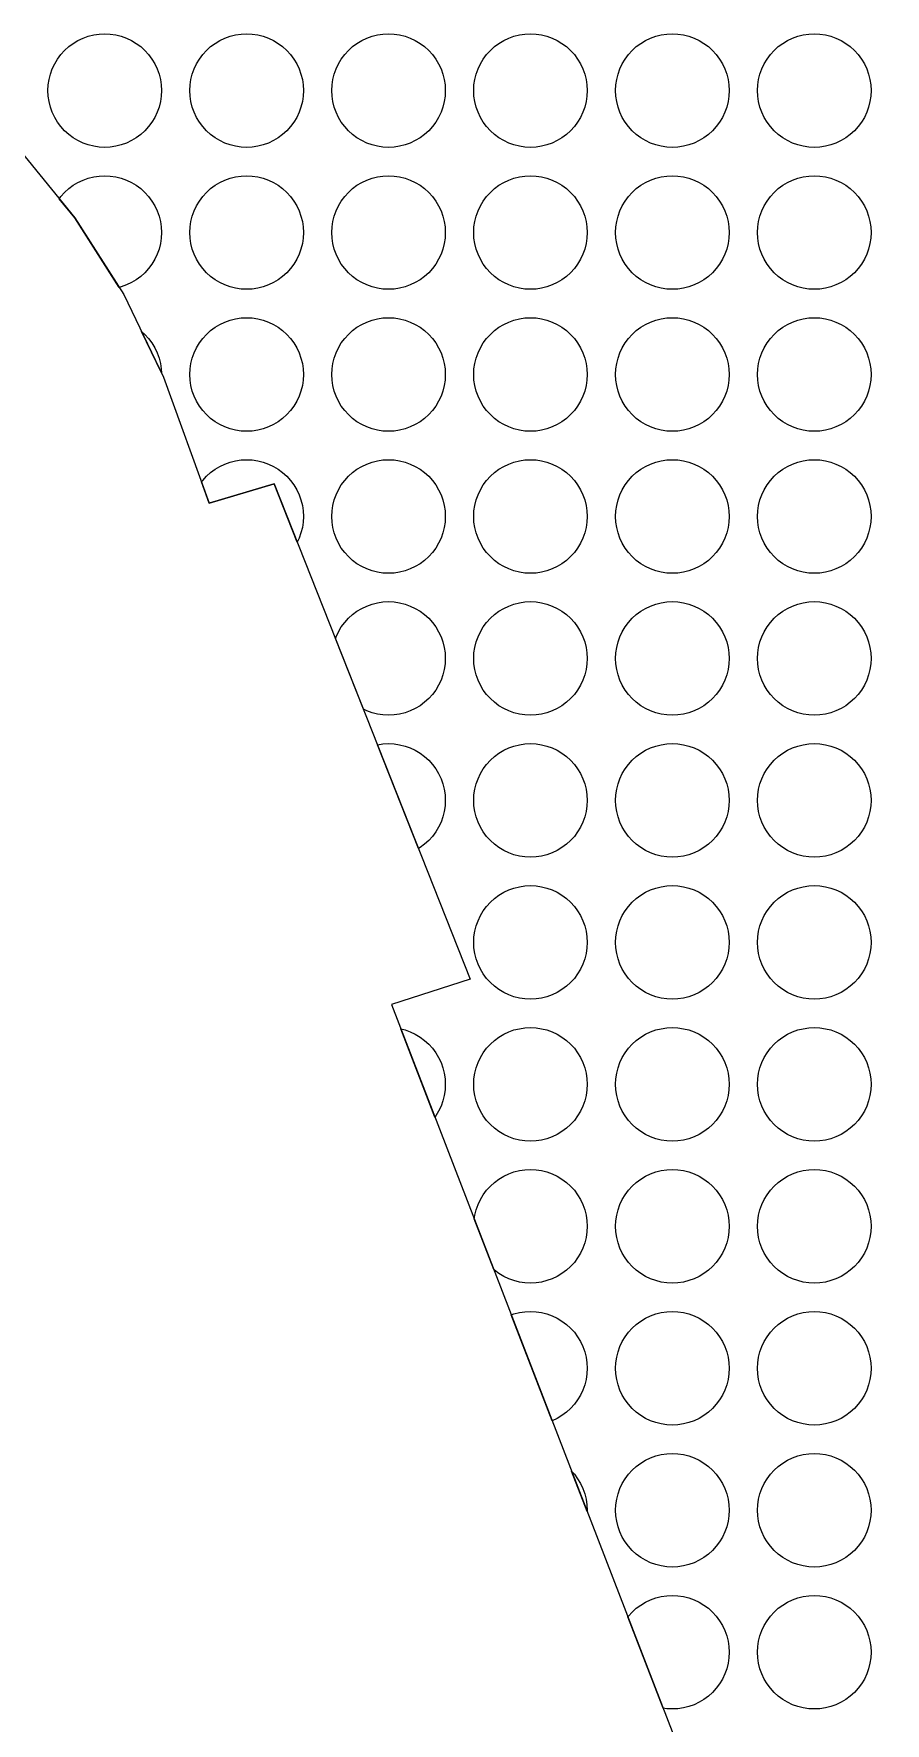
# Model space of a CAD drawing. Header units: millimetres. Extents: x -41 to 93, y -13 to 82.
# Drawn here: x 25.57 to 40.57, y 33.45 to 63.2 of the extents above; entities that cross this region are included whole.
import ezdxf

# ---------------------------------------------------------------- set-up
doc = ezdxf.new("R2010")
doc.units = ezdxf.units.MM
doc.layers.add('background', color=7, linetype='Continuous')
doc.layers.add('outline_2', color=3, linetype='Continuous')

msp = doc.modelspace()

# ---------------------------------------------------------------- linework, layer by layer
at = {"layer": 'background'}
for points in [[(27.819, 62.198), (27.814, 62.1), (27.8, 62.003), (27.776, 61.907), (27.743, 61.815), (27.701, 61.726), (27.65, 61.642), (27.592, 61.563), (27.526, 61.491), (27.453, 61.425), (27.374, 61.366), (27.29, 61.316), (27.201, 61.274), (27.109, 61.241), (27.014, 61.217), (26.917, 61.202), (26.819, 61.198), (26.721, 61.202), (26.624, 61.217), (26.528, 61.241), (26.436, 61.274), (26.347, 61.316), (26.263, 61.366), (26.184, 61.425), (26.112, 61.491), (26.046, 61.563), (25.987, 61.642), (25.937, 61.726), (25.895, 61.815), (25.862, 61.907), (25.838, 62.003), (25.824, 62.1), (25.819, 62.198), (25.824, 62.296), (25.838, 62.393), (25.862, 62.488), (25.895, 62.58), (25.937, 62.669), (25.987, 62.753), (26.046, 62.832), (26.112, 62.905), (26.184, 62.971), (26.263, 63.029), (26.347, 63.08), (26.436, 63.121), (26.528, 63.155), (26.624, 63.178), (26.721, 63.193), (26.819, 63.198), (26.917, 63.193), (27.014, 63.178), (27.109, 63.155), (27.201, 63.121), (27.29, 63.08), (27.374, 63.029), (27.453, 62.971), (27.526, 62.905), (27.592, 62.832), (27.65, 62.753), (27.701, 62.669), (27.743, 62.58), (27.776, 62.488), (27.8, 62.393), (27.814, 62.296)], [(30.319, 62.198), (30.314, 62.1), (30.3, 62.003), (30.276, 61.907), (30.243, 61.815), (30.201, 61.726), (30.15, 61.642), (30.092, 61.563), (30.026, 61.491), (29.953, 61.425), (29.874, 61.366), (29.79, 61.316), (29.701, 61.274), (29.609, 61.241), (29.514, 61.217), (29.417, 61.202), (29.319, 61.198), (29.221, 61.202), (29.124, 61.217), (29.028, 61.241), (28.936, 61.274), (28.847, 61.316), (28.763, 61.366), (28.684, 61.425), (28.612, 61.491), (28.546, 61.563), (28.487, 61.642), (28.437, 61.726), (28.395, 61.815), (28.362, 61.907), (28.338, 62.003), (28.324, 62.1), (28.319, 62.198), (28.324, 62.296), (28.338, 62.393), (28.362, 62.488), (28.395, 62.58), (28.437, 62.669), (28.487, 62.753), (28.546, 62.832), (28.612, 62.905), (28.684, 62.971), (28.763, 63.029), (28.847, 63.08), (28.936, 63.121), (29.028, 63.155), (29.124, 63.178), (29.221, 63.193), (29.319, 63.198), (29.417, 63.193), (29.514, 63.178), (29.609, 63.155), (29.701, 63.121), (29.79, 63.08), (29.874, 63.029), (29.953, 62.971), (30.026, 62.905), (30.092, 62.832), (30.15, 62.753), (30.201, 62.669), (30.243, 62.58), (30.276, 62.488), (30.3, 62.393), (30.314, 62.296)], [(32.819, 62.198), (32.814, 62.1), (32.8, 62.003), (32.776, 61.907), (32.743, 61.815), (32.701, 61.726), (32.65, 61.642), (32.592, 61.563), (32.526, 61.491), (32.453, 61.425), (32.374, 61.366), (32.29, 61.316), (32.201, 61.274), (32.109, 61.241), (32.014, 61.217), (31.917, 61.202), (31.819, 61.198), (31.721, 61.202), (31.624, 61.217), (31.528, 61.241), (31.436, 61.274), (31.347, 61.316), (31.263, 61.366), (31.184, 61.425), (31.112, 61.491), (31.046, 61.563), (30.987, 61.642), (30.937, 61.726), (30.895, 61.815), (30.862, 61.907), (30.838, 62.003), (30.824, 62.1), (30.819, 62.198), (30.824, 62.296), (30.838, 62.393), (30.862, 62.488), (30.895, 62.58), (30.937, 62.669), (30.987, 62.753), (31.046, 62.832), (31.112, 62.905), (31.184, 62.971), (31.263, 63.029), (31.347, 63.08), (31.436, 63.121), (31.528, 63.155), (31.624, 63.178), (31.721, 63.193), (31.819, 63.198), (31.917, 63.193), (32.014, 63.178), (32.109, 63.155), (32.201, 63.121), (32.29, 63.08), (32.374, 63.029), (32.453, 62.971), (32.526, 62.905), (32.592, 62.832), (32.65, 62.753), (32.701, 62.669), (32.743, 62.58), (32.776, 62.488), (32.8, 62.393), (32.814, 62.296)], [(35.319, 62.198), (35.314, 62.1), (35.3, 62.003), (35.276, 61.907), (35.243, 61.815), (35.201, 61.726), (35.15, 61.642), (35.092, 61.563), (35.026, 61.491), (34.953, 61.425), (34.874, 61.366), (34.79, 61.316), (34.701, 61.274), (34.609, 61.241), (34.514, 61.217), (34.417, 61.202), (34.319, 61.198), (34.221, 61.202), (34.124, 61.217), (34.028, 61.241), (33.936, 61.274), (33.847, 61.316), (33.763, 61.366), (33.684, 61.425), (33.612, 61.491), (33.546, 61.563), (33.487, 61.642), (33.437, 61.726), (33.395, 61.815), (33.362, 61.907), (33.338, 62.003), (33.324, 62.1), (33.319, 62.198), (33.324, 62.296), (33.338, 62.393), (33.362, 62.488), (33.395, 62.58), (33.437, 62.669), (33.487, 62.753), (33.546, 62.832), (33.612, 62.905), (33.684, 62.971), (33.763, 63.029), (33.847, 63.08), (33.936, 63.121), (34.028, 63.155), (34.124, 63.178), (34.221, 63.193), (34.319, 63.198), (34.417, 63.193), (34.514, 63.178), (34.609, 63.155), (34.701, 63.121), (34.79, 63.08), (34.874, 63.029), (34.953, 62.971), (35.026, 62.905), (35.092, 62.832), (35.15, 62.753), (35.201, 62.669), (35.243, 62.58), (35.276, 62.488), (35.3, 62.393), (35.314, 62.296)], [(37.819, 62.198), (37.814, 62.1), (37.8, 62.003), (37.776, 61.907), (37.743, 61.815), (37.701, 61.726), (37.65, 61.642), (37.592, 61.563), (37.526, 61.491), (37.453, 61.425), (37.374, 61.366), (37.29, 61.316), (37.201, 61.274), (37.109, 61.241), (37.014, 61.217), (36.917, 61.202), (36.819, 61.198), (36.721, 61.202), (36.624, 61.217), (36.528, 61.241), (36.436, 61.274), (36.347, 61.316), (36.263, 61.366), (36.184, 61.425), (36.112, 61.491), (36.046, 61.563), (35.987, 61.642), (35.937, 61.726), (35.895, 61.815), (35.862, 61.907), (35.838, 62.003), (35.824, 62.1), (35.819, 62.198), (35.824, 62.296), (35.838, 62.393), (35.862, 62.488), (35.895, 62.58), (35.937, 62.669), (35.987, 62.753), (36.046, 62.832), (36.112, 62.905), (36.184, 62.971), (36.263, 63.029), (36.347, 63.08), (36.436, 63.121), (36.528, 63.155), (36.624, 63.178), (36.721, 63.193), (36.819, 63.198), (36.917, 63.193), (37.014, 63.178), (37.109, 63.155), (37.201, 63.121), (37.29, 63.08), (37.374, 63.029), (37.453, 62.971), (37.526, 62.905), (37.592, 62.832), (37.65, 62.753), (37.701, 62.669), (37.743, 62.58), (37.776, 62.488), (37.8, 62.393), (37.814, 62.296)], [(40.319, 62.198), (40.314, 62.1), (40.3, 62.003), (40.276, 61.907), (40.243, 61.815), (40.201, 61.726), (40.15, 61.642), (40.092, 61.563), (40.026, 61.491), (39.953, 61.425), (39.874, 61.366), (39.79, 61.316), (39.701, 61.274), (39.609, 61.241), (39.514, 61.217), (39.417, 61.202), (39.319, 61.198), (39.221, 61.202), (39.124, 61.217), (39.028, 61.241), (38.936, 61.274), (38.847, 61.316), (38.763, 61.366), (38.684, 61.425), (38.612, 61.491), (38.546, 61.563), (38.487, 61.642), (38.437, 61.726), (38.395, 61.815), (38.362, 61.907), (38.338, 62.003), (38.324, 62.1), (38.319, 62.198), (38.324, 62.296), (38.338, 62.393), (38.362, 62.488), (38.395, 62.58), (38.437, 62.669), (38.487, 62.753), (38.546, 62.832), (38.612, 62.905), (38.684, 62.971), (38.763, 63.029), (38.847, 63.08), (38.936, 63.121), (39.028, 63.155), (39.124, 63.178), (39.221, 63.193), (39.319, 63.198), (39.417, 63.193), (39.514, 63.178), (39.609, 63.155), (39.701, 63.121), (39.79, 63.08), (39.874, 63.029), (39.953, 62.971), (40.026, 62.905), (40.092, 62.832), (40.15, 62.753), (40.201, 62.669), (40.243, 62.58), (40.276, 62.488), (40.3, 62.393), (40.314, 62.296)], [(26.292, 59.958), (26.017, 60.294), (26.046, 60.332), (26.112, 60.405), (26.184, 60.471), (26.263, 60.529), (26.347, 60.58), (26.436, 60.621), (26.528, 60.655), (26.624, 60.678), (26.721, 60.693), (26.819, 60.698), (26.917, 60.693), (27.014, 60.678), (27.109, 60.655), (27.201, 60.621), (27.29, 60.58), (27.374, 60.529), (27.453, 60.471), (27.526, 60.405), (27.592, 60.332), (27.65, 60.253), (27.701, 60.169), (27.743, 60.08), (27.776, 59.988), (27.8, 59.893), (27.814, 59.796), (27.819, 59.698), (27.814, 59.6), (27.8, 59.503), (27.776, 59.407), (27.743, 59.315), (27.701, 59.226), (27.65, 59.142), (27.592, 59.063), (27.526, 58.991), (27.453, 58.925), (27.374, 58.866), (27.29, 58.816), (27.201, 58.774), (27.109, 58.741), (27.076, 58.732)], [(30.319, 59.698), (30.314, 59.6), (30.3, 59.503), (30.276, 59.407), (30.243, 59.315), (30.201, 59.226), (30.15, 59.142), (30.092, 59.063), (30.026, 58.991), (29.953, 58.925), (29.874, 58.866), (29.79, 58.816), (29.701, 58.774), (29.609, 58.741), (29.514, 58.717), (29.417, 58.702), (29.319, 58.698), (29.221, 58.702), (29.124, 58.717), (29.028, 58.741), (28.936, 58.774), (28.847, 58.816), (28.763, 58.866), (28.684, 58.925), (28.612, 58.991), (28.546, 59.063), (28.487, 59.142), (28.437, 59.226), (28.395, 59.315), (28.362, 59.407), (28.338, 59.503), (28.324, 59.6), (28.319, 59.698), (28.324, 59.796), (28.338, 59.893), (28.362, 59.988), (28.395, 60.08), (28.437, 60.169), (28.487, 60.253), (28.546, 60.332), (28.612, 60.405), (28.684, 60.471), (28.763, 60.529), (28.847, 60.58), (28.936, 60.621), (29.028, 60.655), (29.124, 60.678), (29.221, 60.693), (29.319, 60.698), (29.417, 60.693), (29.514, 60.678), (29.609, 60.655), (29.701, 60.621), (29.79, 60.58), (29.874, 60.529), (29.953, 60.471), (30.026, 60.405), (30.092, 60.332), (30.15, 60.253), (30.201, 60.169), (30.243, 60.08), (30.276, 59.988), (30.3, 59.893), (30.314, 59.796)], [(32.819, 59.698), (32.814, 59.6), (32.8, 59.503), (32.776, 59.407), (32.743, 59.315), (32.701, 59.226), (32.65, 59.142), (32.592, 59.063), (32.526, 58.991), (32.453, 58.925), (32.374, 58.866), (32.29, 58.816), (32.201, 58.774), (32.109, 58.741), (32.014, 58.717), (31.917, 58.702), (31.819, 58.698), (31.721, 58.702), (31.624, 58.717), (31.528, 58.741), (31.436, 58.774), (31.347, 58.816), (31.263, 58.866), (31.184, 58.925), (31.112, 58.991), (31.046, 59.063), (30.987, 59.142), (30.937, 59.226), (30.895, 59.315), (30.862, 59.407), (30.838, 59.503), (30.824, 59.6), (30.819, 59.698), (30.824, 59.796), (30.838, 59.893), (30.862, 59.988), (30.895, 60.08), (30.937, 60.169), (30.987, 60.253), (31.046, 60.332), (31.112, 60.405), (31.184, 60.471), (31.263, 60.529), (31.347, 60.58), (31.436, 60.621), (31.528, 60.655), (31.624, 60.678), (31.721, 60.693), (31.819, 60.698), (31.917, 60.693), (32.014, 60.678), (32.109, 60.655), (32.201, 60.621), (32.29, 60.58), (32.374, 60.529), (32.453, 60.471), (32.526, 60.405), (32.592, 60.332), (32.65, 60.253), (32.701, 60.169), (32.743, 60.08), (32.776, 59.988), (32.8, 59.893), (32.814, 59.796)], [(35.319, 59.698), (35.314, 59.6), (35.3, 59.503), (35.276, 59.407), (35.243, 59.315), (35.201, 59.226), (35.15, 59.142), (35.092, 59.063), (35.026, 58.991), (34.953, 58.925), (34.874, 58.866), (34.79, 58.816), (34.701, 58.774), (34.609, 58.741), (34.514, 58.717), (34.417, 58.702), (34.319, 58.698), (34.221, 58.702), (34.124, 58.717), (34.028, 58.741), (33.936, 58.774), (33.847, 58.816), (33.763, 58.866), (33.684, 58.925), (33.612, 58.991), (33.546, 59.063), (33.487, 59.142), (33.437, 59.226), (33.395, 59.315), (33.362, 59.407), (33.338, 59.503), (33.324, 59.6), (33.319, 59.698), (33.324, 59.796), (33.338, 59.893), (33.362, 59.988), (33.395, 60.08), (33.437, 60.169), (33.487, 60.253), (33.546, 60.332), (33.612, 60.405), (33.684, 60.471), (33.763, 60.529), (33.847, 60.58), (33.936, 60.621), (34.028, 60.655), (34.124, 60.678), (34.221, 60.693), (34.319, 60.698), (34.417, 60.693), (34.514, 60.678), (34.609, 60.655), (34.701, 60.621), (34.79, 60.58), (34.874, 60.529), (34.953, 60.471), (35.026, 60.405), (35.092, 60.332), (35.15, 60.253), (35.201, 60.169), (35.243, 60.08), (35.276, 59.988), (35.3, 59.893), (35.314, 59.796)], [(37.819, 59.698), (37.814, 59.6), (37.8, 59.503), (37.776, 59.407), (37.743, 59.315), (37.701, 59.226), (37.65, 59.142), (37.592, 59.063), (37.526, 58.991), (37.453, 58.925), (37.374, 58.866), (37.29, 58.816), (37.201, 58.774), (37.109, 58.741), (37.014, 58.717), (36.917, 58.702), (36.819, 58.698), (36.721, 58.702), (36.624, 58.717), (36.528, 58.741), (36.436, 58.774), (36.347, 58.816), (36.263, 58.866), (36.184, 58.925), (36.112, 58.991), (36.046, 59.063), (35.987, 59.142), (35.937, 59.226), (35.895, 59.315), (35.862, 59.407), (35.838, 59.503), (35.824, 59.6), (35.819, 59.698), (35.824, 59.796), (35.838, 59.893), (35.862, 59.988), (35.895, 60.08), (35.937, 60.169), (35.987, 60.253), (36.046, 60.332), (36.112, 60.405), (36.184, 60.471), (36.263, 60.529), (36.347, 60.58), (36.436, 60.621), (36.528, 60.655), (36.624, 60.678), (36.721, 60.693), (36.819, 60.698), (36.917, 60.693), (37.014, 60.678), (37.109, 60.655), (37.201, 60.621), (37.29, 60.58), (37.374, 60.529), (37.453, 60.471), (37.526, 60.405), (37.592, 60.332), (37.65, 60.253), (37.701, 60.169), (37.743, 60.08), (37.776, 59.988), (37.8, 59.893), (37.814, 59.796)], [(40.319, 59.698), (40.314, 59.6), (40.3, 59.503), (40.276, 59.407), (40.243, 59.315), (40.201, 59.226), (40.15, 59.142), (40.092, 59.063), (40.026, 58.991), (39.953, 58.925), (39.874, 58.866), (39.79, 58.816), (39.701, 58.774), (39.609, 58.741), (39.514, 58.717), (39.417, 58.702), (39.319, 58.698), (39.221, 58.702), (39.124, 58.717), (39.028, 58.741), (38.936, 58.774), (38.847, 58.816), (38.763, 58.866), (38.684, 58.925), (38.612, 58.991), (38.546, 59.063), (38.487, 59.142), (38.437, 59.226), (38.395, 59.315), (38.362, 59.407), (38.338, 59.503), (38.324, 59.6), (38.319, 59.698), (38.324, 59.796), (38.338, 59.893), (38.362, 59.988), (38.395, 60.08), (38.437, 60.169), (38.487, 60.253), (38.546, 60.332), (38.612, 60.405), (38.684, 60.471), (38.763, 60.529), (38.847, 60.58), (38.936, 60.621), (39.028, 60.655), (39.124, 60.678), (39.221, 60.693), (39.319, 60.698), (39.417, 60.693), (39.514, 60.678), (39.609, 60.655), (39.701, 60.621), (39.79, 60.58), (39.874, 60.529), (39.953, 60.471), (40.026, 60.405), (40.092, 60.332), (40.15, 60.253), (40.201, 60.169), (40.243, 60.08), (40.276, 59.988), (40.3, 59.893), (40.314, 59.796)], [(30.319, 57.198), (30.314, 57.1), (30.3, 57.003), (30.276, 56.907), (30.243, 56.815), (30.201, 56.726), (30.15, 56.642), (30.092, 56.563), (30.026, 56.491), (29.953, 56.425), (29.874, 56.366), (29.79, 56.316), (29.701, 56.274), (29.609, 56.241), (29.514, 56.217), (29.417, 56.202), (29.319, 56.198), (29.221, 56.202), (29.124, 56.217), (29.028, 56.241), (28.936, 56.274), (28.847, 56.316), (28.763, 56.366), (28.684, 56.425), (28.612, 56.491), (28.546, 56.563), (28.487, 56.642), (28.437, 56.726), (28.395, 56.815), (28.362, 56.907), (28.338, 57.003), (28.324, 57.1), (28.319, 57.198), (28.324, 57.296), (28.338, 57.393), (28.362, 57.488), (28.395, 57.58), (28.437, 57.669), (28.487, 57.753), (28.546, 57.832), (28.612, 57.905), (28.684, 57.971), (28.763, 58.029), (28.847, 58.08), (28.936, 58.121), (29.028, 58.155), (29.124, 58.178), (29.221, 58.193), (29.319, 58.198), (29.417, 58.193), (29.514, 58.178), (29.609, 58.155), (29.701, 58.121), (29.79, 58.08), (29.874, 58.029), (29.953, 57.971), (30.026, 57.905), (30.092, 57.832), (30.15, 57.753), (30.201, 57.669), (30.243, 57.58), (30.276, 57.488), (30.3, 57.393), (30.314, 57.296)], [(32.819, 57.198), (32.814, 57.1), (32.8, 57.003), (32.776, 56.907), (32.743, 56.815), (32.701, 56.726), (32.65, 56.642), (32.592, 56.563), (32.526, 56.491), (32.453, 56.425), (32.374, 56.366), (32.29, 56.316), (32.201, 56.274), (32.109, 56.241), (32.014, 56.217), (31.917, 56.202), (31.819, 56.198), (31.721, 56.202), (31.624, 56.217), (31.528, 56.241), (31.436, 56.274), (31.347, 56.316), (31.263, 56.366), (31.184, 56.425), (31.112, 56.491), (31.046, 56.563), (30.987, 56.642), (30.937, 56.726), (30.895, 56.815), (30.862, 56.907), (30.838, 57.003), (30.824, 57.1), (30.819, 57.198), (30.824, 57.296), (30.838, 57.393), (30.862, 57.488), (30.895, 57.58), (30.937, 57.669), (30.987, 57.753), (31.046, 57.832), (31.112, 57.905), (31.184, 57.971), (31.263, 58.029), (31.347, 58.08), (31.436, 58.121), (31.528, 58.155), (31.624, 58.178), (31.721, 58.193), (31.819, 58.198), (31.917, 58.193), (32.014, 58.178), (32.109, 58.155), (32.201, 58.121), (32.29, 58.08), (32.374, 58.029), (32.453, 57.971), (32.526, 57.905), (32.592, 57.832), (32.65, 57.753), (32.701, 57.669), (32.743, 57.58), (32.776, 57.488), (32.8, 57.393), (32.814, 57.296)], [(35.319, 57.198), (35.314, 57.1), (35.3, 57.003), (35.276, 56.907), (35.243, 56.815), (35.201, 56.726), (35.15, 56.642), (35.092, 56.563), (35.026, 56.491), (34.953, 56.425), (34.874, 56.366), (34.79, 56.316), (34.701, 56.274), (34.609, 56.241), (34.514, 56.217), (34.417, 56.202), (34.319, 56.198), (34.221, 56.202), (34.124, 56.217), (34.028, 56.241), (33.936, 56.274), (33.847, 56.316), (33.763, 56.366), (33.684, 56.425), (33.612, 56.491), (33.546, 56.563), (33.487, 56.642), (33.437, 56.726), (33.395, 56.815), (33.362, 56.907), (33.338, 57.003), (33.324, 57.1), (33.319, 57.198), (33.324, 57.296), (33.338, 57.393), (33.362, 57.488), (33.395, 57.58), (33.437, 57.669), (33.487, 57.753), (33.546, 57.832), (33.612, 57.905), (33.684, 57.971), (33.763, 58.029), (33.847, 58.08), (33.936, 58.121), (34.028, 58.155), (34.124, 58.178), (34.221, 58.193), (34.319, 58.198), (34.417, 58.193), (34.514, 58.178), (34.609, 58.155), (34.701, 58.121), (34.79, 58.08), (34.874, 58.029), (34.953, 57.971), (35.026, 57.905), (35.092, 57.832), (35.15, 57.753), (35.201, 57.669), (35.243, 57.58), (35.276, 57.488), (35.3, 57.393), (35.314, 57.296)], [(37.819, 57.198), (37.814, 57.1), (37.8, 57.003), (37.776, 56.907), (37.743, 56.815), (37.701, 56.726), (37.65, 56.642), (37.592, 56.563), (37.526, 56.491), (37.453, 56.425), (37.374, 56.366), (37.29, 56.316), (37.201, 56.274), (37.109, 56.241), (37.014, 56.217), (36.917, 56.202), (36.819, 56.198), (36.721, 56.202), (36.624, 56.217), (36.528, 56.241), (36.436, 56.274), (36.347, 56.316), (36.263, 56.366), (36.184, 56.425), (36.112, 56.491), (36.046, 56.563), (35.987, 56.642), (35.937, 56.726), (35.895, 56.815), (35.862, 56.907), (35.838, 57.003), (35.824, 57.1), (35.819, 57.198), (35.824, 57.296), (35.838, 57.393), (35.862, 57.488), (35.895, 57.58), (35.937, 57.669), (35.987, 57.753), (36.046, 57.832), (36.112, 57.905), (36.184, 57.971), (36.263, 58.029), (36.347, 58.08), (36.436, 58.121), (36.528, 58.155), (36.624, 58.178), (36.721, 58.193), (36.819, 58.198), (36.917, 58.193), (37.014, 58.178), (37.109, 58.155), (37.201, 58.121), (37.29, 58.08), (37.374, 58.029), (37.453, 57.971), (37.526, 57.905), (37.592, 57.832), (37.65, 57.753), (37.701, 57.669), (37.743, 57.58), (37.776, 57.488), (37.8, 57.393), (37.814, 57.296)], [(40.319, 57.198), (40.314, 57.1), (40.3, 57.003), (40.276, 56.907), (40.243, 56.815), (40.201, 56.726), (40.15, 56.642), (40.092, 56.563), (40.026, 56.491), (39.953, 56.425), (39.874, 56.366), (39.79, 56.316), (39.701, 56.274), (39.609, 56.241), (39.514, 56.217), (39.417, 56.202), (39.319, 56.198), (39.221, 56.202), (39.124, 56.217), (39.028, 56.241), (38.936, 56.274), (38.847, 56.316), (38.763, 56.366), (38.684, 56.425), (38.612, 56.491), (38.546, 56.563), (38.487, 56.642), (38.437, 56.726), (38.395, 56.815), (38.362, 56.907), (38.338, 57.003), (38.324, 57.1), (38.319, 57.198), (38.324, 57.296), (38.338, 57.393), (38.362, 57.488), (38.395, 57.58), (38.437, 57.669), (38.487, 57.753), (38.546, 57.832), (38.612, 57.905), (38.684, 57.971), (38.763, 58.029), (38.847, 58.08), (38.936, 58.121), (39.028, 58.155), (39.124, 58.178), (39.221, 58.193), (39.319, 58.198), (39.417, 58.193), (39.514, 58.178), (39.609, 58.155), (39.701, 58.121), (39.79, 58.08), (39.874, 58.029), (39.953, 57.971), (40.026, 57.905), (40.092, 57.832), (40.15, 57.753), (40.201, 57.669), (40.243, 57.58), (40.276, 57.488), (40.3, 57.393), (40.314, 57.296)], [(27.468, 57.957), (27.526, 57.905), (27.592, 57.832), (27.65, 57.753), (27.701, 57.669), (27.743, 57.58), (27.776, 57.488), (27.8, 57.393), (27.814, 57.296), (27.817, 57.229)], [(28.661, 54.932), (28.526, 55.305), (28.546, 55.332), (28.612, 55.405), (28.684, 55.471), (28.763, 55.529), (28.847, 55.58), (28.936, 55.621), (29.028, 55.655), (29.124, 55.678), (29.221, 55.693), (29.319, 55.698), (29.417, 55.693), (29.514, 55.678), (29.609, 55.655), (29.701, 55.621), (29.79, 55.58), (29.874, 55.529), (29.953, 55.471), (30.026, 55.405), (30.092, 55.332), (30.15, 55.253), (30.201, 55.169), (30.243, 55.08), (30.276, 54.988), (30.3, 54.893), (30.314, 54.796), (30.319, 54.698), (30.314, 54.6), (30.3, 54.503), (30.276, 54.407), (30.243, 54.315), (30.211, 54.247), (29.804, 55.274)], [(32.819, 54.698), (32.814, 54.6), (32.8, 54.503), (32.776, 54.407), (32.743, 54.315), (32.701, 54.226), (32.65, 54.142), (32.592, 54.063), (32.526, 53.991), (32.453, 53.925), (32.374, 53.866), (32.29, 53.816), (32.201, 53.774), (32.109, 53.741), (32.014, 53.717), (31.917, 53.702), (31.819, 53.698), (31.721, 53.702), (31.624, 53.717), (31.528, 53.741), (31.436, 53.774), (31.347, 53.816), (31.263, 53.866), (31.184, 53.925), (31.112, 53.991), (31.046, 54.063), (30.987, 54.142), (30.937, 54.226), (30.895, 54.315), (30.862, 54.407), (30.838, 54.503), (30.824, 54.6), (30.819, 54.698), (30.824, 54.796), (30.838, 54.893), (30.862, 54.988), (30.895, 55.08), (30.937, 55.169), (30.987, 55.253), (31.046, 55.332), (31.112, 55.405), (31.184, 55.471), (31.263, 55.529), (31.347, 55.58), (31.436, 55.621), (31.528, 55.655), (31.624, 55.678), (31.721, 55.693), (31.819, 55.698), (31.917, 55.693), (32.014, 55.678), (32.109, 55.655), (32.201, 55.621), (32.29, 55.58), (32.374, 55.529), (32.453, 55.471), (32.526, 55.405), (32.592, 55.332), (32.65, 55.253), (32.701, 55.169), (32.743, 55.08), (32.776, 54.988), (32.8, 54.893), (32.814, 54.796)], [(35.319, 54.698), (35.314, 54.6), (35.3, 54.503), (35.276, 54.407), (35.243, 54.315), (35.201, 54.226), (35.15, 54.142), (35.092, 54.063), (35.026, 53.991), (34.953, 53.925), (34.874, 53.866), (34.79, 53.816), (34.701, 53.774), (34.609, 53.741), (34.514, 53.717), (34.417, 53.702), (34.319, 53.698), (34.221, 53.702), (34.124, 53.717), (34.028, 53.741), (33.936, 53.774), (33.847, 53.816), (33.763, 53.866), (33.684, 53.925), (33.612, 53.991), (33.546, 54.063), (33.487, 54.142), (33.437, 54.226), (33.395, 54.315), (33.362, 54.407), (33.338, 54.503), (33.324, 54.6), (33.319, 54.698), (33.324, 54.796), (33.338, 54.893), (33.362, 54.988), (33.395, 55.08), (33.437, 55.169), (33.487, 55.253), (33.546, 55.332), (33.612, 55.405), (33.684, 55.471), (33.763, 55.529), (33.847, 55.58), (33.936, 55.621), (34.028, 55.655), (34.124, 55.678), (34.221, 55.693), (34.319, 55.698), (34.417, 55.693), (34.514, 55.678), (34.609, 55.655), (34.701, 55.621), (34.79, 55.58), (34.874, 55.529), (34.953, 55.471), (35.026, 55.405), (35.092, 55.332), (35.15, 55.253), (35.201, 55.169), (35.243, 55.08), (35.276, 54.988), (35.3, 54.893), (35.314, 54.796)], [(37.819, 54.698), (37.814, 54.6), (37.8, 54.503), (37.776, 54.407), (37.743, 54.315), (37.701, 54.226), (37.65, 54.142), (37.592, 54.063), (37.526, 53.991), (37.453, 53.925), (37.374, 53.866), (37.29, 53.816), (37.201, 53.774), (37.109, 53.741), (37.014, 53.717), (36.917, 53.702), (36.819, 53.698), (36.721, 53.702), (36.624, 53.717), (36.528, 53.741), (36.436, 53.774), (36.347, 53.816), (36.263, 53.866), (36.184, 53.925), (36.112, 53.991), (36.046, 54.063), (35.987, 54.142), (35.937, 54.226), (35.895, 54.315), (35.862, 54.407), (35.838, 54.503), (35.824, 54.6), (35.819, 54.698), (35.824, 54.796), (35.838, 54.893), (35.862, 54.988), (35.895, 55.08), (35.937, 55.169), (35.987, 55.253), (36.046, 55.332), (36.112, 55.405), (36.184, 55.471), (36.263, 55.529), (36.347, 55.58), (36.436, 55.621), (36.528, 55.655), (36.624, 55.678), (36.721, 55.693), (36.819, 55.698), (36.917, 55.693), (37.014, 55.678), (37.109, 55.655), (37.201, 55.621), (37.29, 55.58), (37.374, 55.529), (37.453, 55.471), (37.526, 55.405), (37.592, 55.332), (37.65, 55.253), (37.701, 55.169), (37.743, 55.08), (37.776, 54.988), (37.8, 54.893), (37.814, 54.796)], [(40.319, 54.698), (40.314, 54.6), (40.3, 54.503), (40.276, 54.407), (40.243, 54.315), (40.201, 54.226), (40.15, 54.142), (40.092, 54.063), (40.026, 53.991), (39.953, 53.925), (39.874, 53.866), (39.79, 53.816), (39.701, 53.774), (39.609, 53.741), (39.514, 53.717), (39.417, 53.702), (39.319, 53.698), (39.221, 53.702), (39.124, 53.717), (39.028, 53.741), (38.936, 53.774), (38.847, 53.816), (38.763, 53.866), (38.684, 53.925), (38.612, 53.991), (38.546, 54.063), (38.487, 54.142), (38.437, 54.226), (38.395, 54.315), (38.362, 54.407), (38.338, 54.503), (38.324, 54.6), (38.319, 54.698), (38.324, 54.796), (38.338, 54.893), (38.362, 54.988), (38.395, 55.08), (38.437, 55.169), (38.487, 55.253), (38.546, 55.332), (38.612, 55.405), (38.684, 55.471), (38.763, 55.529), (38.847, 55.58), (38.936, 55.621), (39.028, 55.655), (39.124, 55.678), (39.221, 55.693), (39.319, 55.698), (39.417, 55.693), (39.514, 55.678), (39.609, 55.655), (39.701, 55.621), (39.79, 55.58), (39.874, 55.529), (39.953, 55.471), (40.026, 55.405), (40.092, 55.332), (40.15, 55.253), (40.201, 55.169), (40.243, 55.08), (40.276, 54.988), (40.3, 54.893), (40.314, 54.796)], [(30.883, 52.548), (30.895, 52.58), (30.937, 52.669), (30.987, 52.753), (31.046, 52.832), (31.112, 52.905), (31.184, 52.971), (31.263, 53.029), (31.347, 53.08), (31.436, 53.121), (31.528, 53.155), (31.624, 53.178), (31.721, 53.193), (31.819, 53.198), (31.917, 53.193), (32.014, 53.178), (32.109, 53.155), (32.201, 53.121), (32.29, 53.08), (32.374, 53.029), (32.453, 52.971), (32.526, 52.905), (32.592, 52.832), (32.65, 52.753), (32.701, 52.669), (32.743, 52.58), (32.776, 52.488), (32.8, 52.393), (32.814, 52.296), (32.819, 52.198), (32.814, 52.1), (32.8, 52.003), (32.776, 51.907), (32.743, 51.815), (32.701, 51.726), (32.65, 51.642), (32.592, 51.563), (32.526, 51.491), (32.453, 51.425), (32.374, 51.366), (32.29, 51.316), (32.201, 51.274), (32.109, 51.241), (32.014, 51.217), (31.917, 51.202), (31.819, 51.198), (31.721, 51.202), (31.624, 51.217), (31.528, 51.241), (31.436, 51.274), (31.377, 51.302)], [(35.319, 52.198), (35.314, 52.1), (35.3, 52.003), (35.276, 51.907), (35.243, 51.815), (35.201, 51.726), (35.15, 51.642), (35.092, 51.563), (35.026, 51.491), (34.953, 51.425), (34.874, 51.366), (34.79, 51.316), (34.701, 51.274), (34.609, 51.241), (34.514, 51.217), (34.417, 51.202), (34.319, 51.198), (34.221, 51.202), (34.124, 51.217), (34.028, 51.241), (33.936, 51.274), (33.847, 51.316), (33.763, 51.366), (33.684, 51.425), (33.612, 51.491), (33.546, 51.563), (33.487, 51.642), (33.437, 51.726), (33.395, 51.815), (33.362, 51.907), (33.338, 52.003), (33.324, 52.1), (33.319, 52.198), (33.324, 52.296), (33.338, 52.393), (33.362, 52.488), (33.395, 52.58), (33.437, 52.669), (33.487, 52.753), (33.546, 52.832), (33.612, 52.905), (33.684, 52.971), (33.763, 53.029), (33.847, 53.08), (33.936, 53.121), (34.028, 53.155), (34.124, 53.178), (34.221, 53.193), (34.319, 53.198), (34.417, 53.193), (34.514, 53.178), (34.609, 53.155), (34.701, 53.121), (34.79, 53.08), (34.874, 53.029), (34.953, 52.971), (35.026, 52.905), (35.092, 52.832), (35.15, 52.753), (35.201, 52.669), (35.243, 52.58), (35.276, 52.488), (35.3, 52.393), (35.314, 52.296)], [(37.819, 52.198), (37.814, 52.1), (37.8, 52.003), (37.776, 51.907), (37.743, 51.815), (37.701, 51.726), (37.65, 51.642), (37.592, 51.563), (37.526, 51.491), (37.453, 51.425), (37.374, 51.366), (37.29, 51.316), (37.201, 51.274), (37.109, 51.241), (37.014, 51.217), (36.917, 51.202), (36.819, 51.198), (36.721, 51.202), (36.624, 51.217), (36.528, 51.241), (36.436, 51.274), (36.347, 51.316), (36.263, 51.366), (36.184, 51.425), (36.112, 51.491), (36.046, 51.563), (35.987, 51.642), (35.937, 51.726), (35.895, 51.815), (35.862, 51.907), (35.838, 52.003), (35.824, 52.1), (35.819, 52.198), (35.824, 52.296), (35.838, 52.393), (35.862, 52.488), (35.895, 52.58), (35.937, 52.669), (35.987, 52.753), (36.046, 52.832), (36.112, 52.905), (36.184, 52.971), (36.263, 53.029), (36.347, 53.08), (36.436, 53.121), (36.528, 53.155), (36.624, 53.178), (36.721, 53.193), (36.819, 53.198), (36.917, 53.193), (37.014, 53.178), (37.109, 53.155), (37.201, 53.121), (37.29, 53.08), (37.374, 53.029), (37.453, 52.971), (37.526, 52.905), (37.592, 52.832), (37.65, 52.753), (37.701, 52.669), (37.743, 52.58), (37.776, 52.488), (37.8, 52.393), (37.814, 52.296)], [(40.319, 52.198), (40.314, 52.1), (40.3, 52.003), (40.276, 51.907), (40.243, 51.815), (40.201, 51.726), (40.15, 51.642), (40.092, 51.563), (40.026, 51.491), (39.953, 51.425), (39.874, 51.366), (39.79, 51.316), (39.701, 51.274), (39.609, 51.241), (39.514, 51.217), (39.417, 51.202), (39.319, 51.198), (39.221, 51.202), (39.124, 51.217), (39.028, 51.241), (38.936, 51.274), (38.847, 51.316), (38.763, 51.366), (38.684, 51.425), (38.612, 51.491), (38.546, 51.563), (38.487, 51.642), (38.437, 51.726), (38.395, 51.815), (38.362, 51.907), (38.338, 52.003), (38.324, 52.1), (38.319, 52.198), (38.324, 52.296), (38.338, 52.393), (38.362, 52.488), (38.395, 52.58), (38.437, 52.669), (38.487, 52.753), (38.546, 52.832), (38.612, 52.905), (38.684, 52.971), (38.763, 53.029), (38.847, 53.08), (38.936, 53.121), (39.028, 53.155), (39.124, 53.178), (39.221, 53.193), (39.319, 53.198), (39.417, 53.193), (39.514, 53.178), (39.609, 53.155), (39.701, 53.121), (39.79, 53.08), (39.874, 53.029), (39.953, 52.971), (40.026, 52.905), (40.092, 52.832), (40.15, 52.753), (40.201, 52.669), (40.243, 52.58), (40.276, 52.488), (40.3, 52.393), (40.314, 52.296)], [(31.624, 50.678), (31.721, 50.693), (31.819, 50.698), (31.917, 50.693), (32.014, 50.678), (32.109, 50.655), (32.201, 50.621), (32.29, 50.58), (32.374, 50.529), (32.453, 50.471), (32.526, 50.405), (32.592, 50.332), (32.65, 50.253), (32.701, 50.169), (32.743, 50.08), (32.776, 49.988), (32.8, 49.893), (32.814, 49.796), (32.819, 49.698), (32.814, 49.6), (32.8, 49.503), (32.776, 49.407), (32.743, 49.315), (32.701, 49.226), (32.65, 49.142), (32.592, 49.063), (32.526, 48.991), (32.453, 48.925), (32.374, 48.866), (32.348, 48.85)], [(35.319, 49.698), (35.314, 49.6), (35.3, 49.503), (35.276, 49.407), (35.243, 49.315), (35.201, 49.226), (35.15, 49.142), (35.092, 49.063), (35.026, 48.991), (34.953, 48.925), (34.874, 48.866), (34.79, 48.816), (34.701, 48.774), (34.609, 48.741), (34.514, 48.717), (34.417, 48.702), (34.319, 48.698), (34.221, 48.702), (34.124, 48.717), (34.028, 48.741), (33.936, 48.774), (33.847, 48.816), (33.763, 48.866), (33.684, 48.925), (33.612, 48.991), (33.546, 49.063), (33.487, 49.142), (33.437, 49.226), (33.395, 49.315), (33.362, 49.407), (33.338, 49.503), (33.324, 49.6), (33.319, 49.698), (33.324, 49.796), (33.338, 49.893), (33.362, 49.988), (33.395, 50.08), (33.437, 50.169), (33.487, 50.253), (33.546, 50.332), (33.612, 50.405), (33.684, 50.471), (33.763, 50.529), (33.847, 50.58), (33.936, 50.621), (34.028, 50.655), (34.124, 50.678), (34.221, 50.693), (34.319, 50.698), (34.417, 50.693), (34.514, 50.678), (34.609, 50.655), (34.701, 50.621), (34.79, 50.58), (34.874, 50.529), (34.953, 50.471), (35.026, 50.405), (35.092, 50.332), (35.15, 50.253), (35.201, 50.169), (35.243, 50.08), (35.276, 49.988), (35.3, 49.893), (35.314, 49.796)], [(37.819, 49.698), (37.814, 49.6), (37.8, 49.503), (37.776, 49.407), (37.743, 49.315), (37.701, 49.226), (37.65, 49.142), (37.592, 49.063), (37.526, 48.991), (37.453, 48.925), (37.374, 48.866), (37.29, 48.816), (37.201, 48.774), (37.109, 48.741), (37.014, 48.717), (36.917, 48.702), (36.819, 48.698), (36.721, 48.702), (36.624, 48.717), (36.528, 48.741), (36.436, 48.774), (36.347, 48.816), (36.263, 48.866), (36.184, 48.925), (36.112, 48.991), (36.046, 49.063), (35.987, 49.142), (35.937, 49.226), (35.895, 49.315), (35.862, 49.407), (35.838, 49.503), (35.824, 49.6), (35.819, 49.698), (35.824, 49.796), (35.838, 49.893), (35.862, 49.988), (35.895, 50.08), (35.937, 50.169), (35.987, 50.253), (36.046, 50.332), (36.112, 50.405), (36.184, 50.471), (36.263, 50.529), (36.347, 50.58), (36.436, 50.621), (36.528, 50.655), (36.624, 50.678), (36.721, 50.693), (36.819, 50.698), (36.917, 50.693), (37.014, 50.678), (37.109, 50.655), (37.201, 50.621), (37.29, 50.58), (37.374, 50.529), (37.453, 50.471), (37.526, 50.405), (37.592, 50.332), (37.65, 50.253), (37.701, 50.169), (37.743, 50.08), (37.776, 49.988), (37.8, 49.893), (37.814, 49.796)], [(40.319, 49.698), (40.314, 49.6), (40.3, 49.503), (40.276, 49.407), (40.243, 49.315), (40.201, 49.226), (40.15, 49.142), (40.092, 49.063), (40.026, 48.991), (39.953, 48.925), (39.874, 48.866), (39.79, 48.816), (39.701, 48.774), (39.609, 48.741), (39.514, 48.717), (39.417, 48.702), (39.319, 48.698), (39.221, 48.702), (39.124, 48.717), (39.028, 48.741), (38.936, 48.774), (38.847, 48.816), (38.763, 48.866), (38.684, 48.925), (38.612, 48.991), (38.546, 49.063), (38.487, 49.142), (38.437, 49.226), (38.395, 49.315), (38.362, 49.407), (38.338, 49.503), (38.324, 49.6), (38.319, 49.698), (38.324, 49.796), (38.338, 49.893), (38.362, 49.988), (38.395, 50.08), (38.437, 50.169), (38.487, 50.253), (38.546, 50.332), (38.612, 50.405), (38.684, 50.471), (38.763, 50.529), (38.847, 50.58), (38.936, 50.621), (39.028, 50.655), (39.124, 50.678), (39.221, 50.693), (39.319, 50.698), (39.417, 50.693), (39.514, 50.678), (39.609, 50.655), (39.701, 50.621), (39.79, 50.58), (39.874, 50.529), (39.953, 50.471), (40.026, 50.405), (40.092, 50.332), (40.15, 50.253), (40.201, 50.169), (40.243, 50.08), (40.276, 49.988), (40.3, 49.893), (40.314, 49.796)], [(35.319, 47.198), (35.314, 47.1), (35.3, 47.003), (35.276, 46.907), (35.243, 46.815), (35.201, 46.726), (35.15, 46.642), (35.092, 46.563), (35.026, 46.491), (34.953, 46.425), (34.874, 46.366), (34.79, 46.316), (34.701, 46.274), (34.609, 46.241), (34.514, 46.217), (34.417, 46.202), (34.319, 46.198), (34.221, 46.202), (34.124, 46.217), (34.028, 46.241), (33.936, 46.274), (33.847, 46.316), (33.763, 46.366), (33.684, 46.425), (33.612, 46.491), (33.546, 46.563), (33.487, 46.642), (33.437, 46.726), (33.395, 46.815), (33.362, 46.907), (33.338, 47.003), (33.324, 47.1), (33.319, 47.198), (33.324, 47.296), (33.338, 47.393), (33.362, 47.488), (33.395, 47.58), (33.437, 47.669), (33.487, 47.753), (33.546, 47.832), (33.612, 47.905), (33.684, 47.971), (33.763, 48.029), (33.847, 48.08), (33.936, 48.121), (34.028, 48.155), (34.124, 48.178), (34.221, 48.193), (34.319, 48.198), (34.417, 48.193), (34.514, 48.178), (34.609, 48.155), (34.701, 48.121), (34.79, 48.08), (34.874, 48.029), (34.953, 47.971), (35.026, 47.905), (35.092, 47.832), (35.15, 47.753), (35.201, 47.669), (35.243, 47.58), (35.276, 47.488), (35.3, 47.393), (35.314, 47.296)], [(37.819, 47.198), (37.814, 47.1), (37.8, 47.003), (37.776, 46.907), (37.743, 46.815), (37.701, 46.726), (37.65, 46.642), (37.592, 46.563), (37.526, 46.491), (37.453, 46.425), (37.374, 46.366), (37.29, 46.316), (37.201, 46.274), (37.109, 46.241), (37.014, 46.217), (36.917, 46.202), (36.819, 46.198), (36.721, 46.202), (36.624, 46.217), (36.528, 46.241), (36.436, 46.274), (36.347, 46.316), (36.263, 46.366), (36.184, 46.425), (36.112, 46.491), (36.046, 46.563), (35.987, 46.642), (35.937, 46.726), (35.895, 46.815), (35.862, 46.907), (35.838, 47.003), (35.824, 47.1), (35.819, 47.198), (35.824, 47.296), (35.838, 47.393), (35.862, 47.488), (35.895, 47.58), (35.937, 47.669), (35.987, 47.753), (36.046, 47.832), (36.112, 47.905), (36.184, 47.971), (36.263, 48.029), (36.347, 48.08), (36.436, 48.121), (36.528, 48.155), (36.624, 48.178), (36.721, 48.193), (36.819, 48.198), (36.917, 48.193), (37.014, 48.178), (37.109, 48.155), (37.201, 48.121), (37.29, 48.08), (37.374, 48.029), (37.453, 47.971), (37.526, 47.905), (37.592, 47.832), (37.65, 47.753), (37.701, 47.669), (37.743, 47.58), (37.776, 47.488), (37.8, 47.393), (37.814, 47.296)], [(40.319, 47.198), (40.314, 47.1), (40.3, 47.003), (40.276, 46.907), (40.243, 46.815), (40.201, 46.726), (40.15, 46.642), (40.092, 46.563), (40.026, 46.491), (39.953, 46.425), (39.874, 46.366), (39.79, 46.316), (39.701, 46.274), (39.609, 46.241), (39.514, 46.217), (39.417, 46.202), (39.319, 46.198), (39.221, 46.202), (39.124, 46.217), (39.028, 46.241), (38.936, 46.274), (38.847, 46.316), (38.763, 46.366), (38.684, 46.425), (38.612, 46.491), (38.546, 46.563), (38.487, 46.642), (38.437, 46.726), (38.395, 46.815), (38.362, 46.907), (38.338, 47.003), (38.324, 47.1), (38.319, 47.198), (38.324, 47.296), (38.338, 47.393), (38.362, 47.488), (38.395, 47.58), (38.437, 47.669), (38.487, 47.753), (38.546, 47.832), (38.612, 47.905), (38.684, 47.971), (38.763, 48.029), (38.847, 48.08), (38.936, 48.121), (39.028, 48.155), (39.124, 48.178), (39.221, 48.193), (39.319, 48.198), (39.417, 48.193), (39.514, 48.178), (39.609, 48.155), (39.701, 48.121), (39.79, 48.08), (39.874, 48.029), (39.953, 47.971), (40.026, 47.905), (40.092, 47.832), (40.15, 47.753), (40.201, 47.669), (40.243, 47.58), (40.276, 47.488), (40.3, 47.393), (40.314, 47.296)], [(32.036, 45.673), (32.109, 45.655), (32.201, 45.621), (32.29, 45.58), (32.374, 45.529), (32.453, 45.471), (32.526, 45.405), (32.592, 45.332), (32.65, 45.253), (32.701, 45.169), (32.743, 45.08), (32.776, 44.988), (32.8, 44.893), (32.814, 44.796), (32.819, 44.698), (32.814, 44.6), (32.8, 44.503), (32.776, 44.407), (32.743, 44.315), (32.701, 44.226), (32.65, 44.142), (32.635, 44.122)], [(35.319, 44.698), (35.314, 44.6), (35.3, 44.503), (35.276, 44.407), (35.243, 44.315), (35.201, 44.226), (35.15, 44.142), (35.092, 44.063), (35.026, 43.991), (34.953, 43.925), (34.874, 43.866), (34.79, 43.816), (34.701, 43.774), (34.609, 43.741), (34.514, 43.717), (34.417, 43.702), (34.319, 43.698), (34.221, 43.702), (34.124, 43.717), (34.028, 43.741), (33.936, 43.774), (33.847, 43.816), (33.763, 43.866), (33.684, 43.925), (33.612, 43.991), (33.546, 44.063), (33.487, 44.142), (33.437, 44.226), (33.395, 44.315), (33.362, 44.407), (33.338, 44.503), (33.324, 44.6), (33.319, 44.698), (33.324, 44.796), (33.338, 44.893), (33.362, 44.988), (33.395, 45.08), (33.437, 45.169), (33.487, 45.253), (33.546, 45.332), (33.612, 45.405), (33.684, 45.471), (33.763, 45.529), (33.847, 45.58), (33.936, 45.621), (34.028, 45.655), (34.124, 45.678), (34.221, 45.693), (34.319, 45.698), (34.417, 45.693), (34.514, 45.678), (34.609, 45.655), (34.701, 45.621), (34.79, 45.58), (34.874, 45.529), (34.953, 45.471), (35.026, 45.405), (35.092, 45.332), (35.15, 45.253), (35.201, 45.169), (35.243, 45.08), (35.276, 44.988), (35.3, 44.893), (35.314, 44.796)], [(37.819, 44.698), (37.814, 44.6), (37.8, 44.503), (37.776, 44.407), (37.743, 44.315), (37.701, 44.226), (37.65, 44.142), (37.592, 44.063), (37.526, 43.991), (37.453, 43.925), (37.374, 43.866), (37.29, 43.816), (37.201, 43.774), (37.109, 43.741), (37.014, 43.717), (36.917, 43.702), (36.819, 43.698), (36.721, 43.702), (36.624, 43.717), (36.528, 43.741), (36.436, 43.774), (36.347, 43.816), (36.263, 43.866), (36.184, 43.925), (36.112, 43.991), (36.046, 44.063), (35.987, 44.142), (35.937, 44.226), (35.895, 44.315), (35.862, 44.407), (35.838, 44.503), (35.824, 44.6), (35.819, 44.698), (35.824, 44.796), (35.838, 44.893), (35.862, 44.988), (35.895, 45.08), (35.937, 45.169), (35.987, 45.253), (36.046, 45.332), (36.112, 45.405), (36.184, 45.471), (36.263, 45.529), (36.347, 45.58), (36.436, 45.621), (36.528, 45.655), (36.624, 45.678), (36.721, 45.693), (36.819, 45.698), (36.917, 45.693), (37.014, 45.678), (37.109, 45.655), (37.201, 45.621), (37.29, 45.58), (37.374, 45.529), (37.453, 45.471), (37.526, 45.405), (37.592, 45.332), (37.65, 45.253), (37.701, 45.169), (37.743, 45.08), (37.776, 44.988), (37.8, 44.893), (37.814, 44.796)], [(40.319, 44.698), (40.314, 44.6), (40.3, 44.503), (40.276, 44.407), (40.243, 44.315), (40.201, 44.226), (40.15, 44.142), (40.092, 44.063), (40.026, 43.991), (39.953, 43.925), (39.874, 43.866), (39.79, 43.816), (39.701, 43.774), (39.609, 43.741), (39.514, 43.717), (39.417, 43.702), (39.319, 43.698), (39.221, 43.702), (39.124, 43.717), (39.028, 43.741), (38.936, 43.774), (38.847, 43.816), (38.763, 43.866), (38.684, 43.925), (38.612, 43.991), (38.546, 44.063), (38.487, 44.142), (38.437, 44.226), (38.395, 44.315), (38.362, 44.407), (38.338, 44.503), (38.324, 44.6), (38.319, 44.698), (38.324, 44.796), (38.338, 44.893), (38.362, 44.988), (38.395, 45.08), (38.437, 45.169), (38.487, 45.253), (38.546, 45.332), (38.612, 45.405), (38.684, 45.471), (38.763, 45.529), (38.847, 45.58), (38.936, 45.621), (39.028, 45.655), (39.124, 45.678), (39.221, 45.693), (39.319, 45.698), (39.417, 45.693), (39.514, 45.678), (39.609, 45.655), (39.701, 45.621), (39.79, 45.58), (39.874, 45.529), (39.953, 45.471), (40.026, 45.405), (40.092, 45.332), (40.15, 45.253), (40.201, 45.169), (40.243, 45.08), (40.276, 44.988), (40.3, 44.893), (40.314, 44.796)], [(33.328, 42.327), (33.338, 42.393), (33.362, 42.488), (33.395, 42.58), (33.437, 42.669), (33.487, 42.753), (33.546, 42.832), (33.612, 42.905), (33.684, 42.971), (33.763, 43.029), (33.847, 43.08), (33.936, 43.121), (34.028, 43.155), (34.124, 43.178), (34.221, 43.193), (34.319, 43.198), (34.417, 43.193), (34.514, 43.178), (34.609, 43.155), (34.701, 43.121), (34.79, 43.08), (34.874, 43.029), (34.953, 42.971), (35.026, 42.905), (35.092, 42.832), (35.15, 42.753), (35.201, 42.669), (35.243, 42.58), (35.276, 42.488), (35.3, 42.393), (35.314, 42.296), (35.319, 42.198), (35.314, 42.1), (35.3, 42.003), (35.276, 41.907), (35.243, 41.815), (35.201, 41.726), (35.15, 41.642), (35.092, 41.563), (35.026, 41.491), (34.953, 41.425), (34.874, 41.366), (34.79, 41.316), (34.701, 41.274), (34.609, 41.241), (34.514, 41.217), (34.417, 41.202), (34.319, 41.198), (34.221, 41.202), (34.124, 41.217), (34.028, 41.241), (33.936, 41.274), (33.847, 41.316), (33.763, 41.366), (33.684, 41.425), (33.673, 41.435)], [(37.819, 42.198), (37.814, 42.1), (37.8, 42.003), (37.776, 41.907), (37.743, 41.815), (37.701, 41.726), (37.65, 41.642), (37.592, 41.563), (37.526, 41.491), (37.453, 41.425), (37.374, 41.366), (37.29, 41.316), (37.201, 41.274), (37.109, 41.241), (37.014, 41.217), (36.917, 41.202), (36.819, 41.198), (36.721, 41.202), (36.624, 41.217), (36.528, 41.241), (36.436, 41.274), (36.347, 41.316), (36.263, 41.366), (36.184, 41.425), (36.112, 41.491), (36.046, 41.563), (35.987, 41.642), (35.937, 41.726), (35.895, 41.815), (35.862, 41.907), (35.838, 42.003), (35.824, 42.1), (35.819, 42.198), (35.824, 42.296), (35.838, 42.393), (35.862, 42.488), (35.895, 42.58), (35.937, 42.669), (35.987, 42.753), (36.046, 42.832), (36.112, 42.905), (36.184, 42.971), (36.263, 43.029), (36.347, 43.08), (36.436, 43.121), (36.528, 43.155), (36.624, 43.178), (36.721, 43.193), (36.819, 43.198), (36.917, 43.193), (37.014, 43.178), (37.109, 43.155), (37.201, 43.121), (37.29, 43.08), (37.374, 43.029), (37.453, 42.971), (37.526, 42.905), (37.592, 42.832), (37.65, 42.753), (37.701, 42.669), (37.743, 42.58), (37.776, 42.488), (37.8, 42.393), (37.814, 42.296)], [(40.319, 42.198), (40.314, 42.1), (40.3, 42.003), (40.276, 41.907), (40.243, 41.815), (40.201, 41.726), (40.15, 41.642), (40.092, 41.563), (40.026, 41.491), (39.953, 41.425), (39.874, 41.366), (39.79, 41.316), (39.701, 41.274), (39.609, 41.241), (39.514, 41.217), (39.417, 41.202), (39.319, 41.198), (39.221, 41.202), (39.124, 41.217), (39.028, 41.241), (38.936, 41.274), (38.847, 41.316), (38.763, 41.366), (38.684, 41.425), (38.612, 41.491), (38.546, 41.563), (38.487, 41.642), (38.437, 41.726), (38.395, 41.815), (38.362, 41.907), (38.338, 42.003), (38.324, 42.1), (38.319, 42.198), (38.324, 42.296), (38.338, 42.393), (38.362, 42.488), (38.395, 42.58), (38.437, 42.669), (38.487, 42.753), (38.546, 42.832), (38.612, 42.905), (38.684, 42.971), (38.763, 43.029), (38.847, 43.08), (38.936, 43.121), (39.028, 43.155), (39.124, 43.178), (39.221, 43.193), (39.319, 43.198), (39.417, 43.193), (39.514, 43.178), (39.609, 43.155), (39.701, 43.121), (39.79, 43.08), (39.874, 43.029), (39.953, 42.971), (40.026, 42.905), (40.092, 42.832), (40.15, 42.753), (40.201, 42.669), (40.243, 42.58), (40.276, 42.488), (40.3, 42.393), (40.314, 42.296)], [(33.981, 40.637), (34.028, 40.655), (34.124, 40.678), (34.221, 40.693), (34.319, 40.698), (34.417, 40.693), (34.514, 40.678), (34.609, 40.655), (34.701, 40.621), (34.79, 40.58), (34.874, 40.529), (34.953, 40.471), (35.026, 40.405), (35.092, 40.332), (35.15, 40.253), (35.201, 40.169), (35.243, 40.08), (35.276, 39.988), (35.3, 39.893), (35.314, 39.796), (35.319, 39.698), (35.314, 39.6), (35.3, 39.503), (35.276, 39.407), (35.243, 39.315), (35.201, 39.226), (35.15, 39.142), (35.092, 39.063), (35.026, 38.991), (34.953, 38.925), (34.874, 38.866), (34.79, 38.816), (34.701, 38.774), (34.701, 38.773)], [(37.819, 39.698), (37.814, 39.6), (37.8, 39.503), (37.776, 39.407), (37.743, 39.315), (37.701, 39.226), (37.65, 39.142), (37.592, 39.063), (37.526, 38.991), (37.453, 38.925), (37.374, 38.866), (37.29, 38.816), (37.201, 38.774), (37.109, 38.741), (37.014, 38.717), (36.917, 38.702), (36.819, 38.698), (36.721, 38.702), (36.624, 38.717), (36.528, 38.741), (36.436, 38.774), (36.347, 38.816), (36.263, 38.866), (36.184, 38.925), (36.112, 38.991), (36.046, 39.063), (35.987, 39.142), (35.937, 39.226), (35.895, 39.315), (35.862, 39.407), (35.838, 39.503), (35.824, 39.6), (35.819, 39.698), (35.824, 39.796), (35.838, 39.893), (35.862, 39.988), (35.895, 40.08), (35.937, 40.169), (35.987, 40.253), (36.046, 40.332), (36.112, 40.405), (36.184, 40.471), (36.263, 40.529), (36.347, 40.58), (36.436, 40.621), (36.528, 40.655), (36.624, 40.678), (36.721, 40.693), (36.819, 40.698), (36.917, 40.693), (37.014, 40.678), (37.109, 40.655), (37.201, 40.621), (37.29, 40.58), (37.374, 40.529), (37.453, 40.471), (37.526, 40.405), (37.592, 40.332), (37.65, 40.253), (37.701, 40.169), (37.743, 40.08), (37.776, 39.988), (37.8, 39.893), (37.814, 39.796)], [(40.319, 39.698), (40.314, 39.6), (40.3, 39.503), (40.276, 39.407), (40.243, 39.315), (40.201, 39.226), (40.15, 39.142), (40.092, 39.063), (40.026, 38.991), (39.953, 38.925), (39.874, 38.866), (39.79, 38.816), (39.701, 38.774), (39.609, 38.741), (39.514, 38.717), (39.417, 38.702), (39.319, 38.698), (39.221, 38.702), (39.124, 38.717), (39.028, 38.741), (38.936, 38.774), (38.847, 38.816), (38.763, 38.866), (38.684, 38.925), (38.612, 38.991), (38.546, 39.063), (38.487, 39.142), (38.437, 39.226), (38.395, 39.315), (38.362, 39.407), (38.338, 39.503), (38.324, 39.6), (38.319, 39.698), (38.324, 39.796), (38.338, 39.893), (38.362, 39.988), (38.395, 40.08), (38.437, 40.169), (38.487, 40.253), (38.546, 40.332), (38.612, 40.405), (38.684, 40.471), (38.763, 40.529), (38.847, 40.58), (38.936, 40.621), (39.028, 40.655), (39.124, 40.678), (39.221, 40.693), (39.319, 40.698), (39.417, 40.693), (39.514, 40.678), (39.609, 40.655), (39.701, 40.621), (39.79, 40.58), (39.874, 40.529), (39.953, 40.471), (40.026, 40.405), (40.092, 40.332), (40.15, 40.253), (40.201, 40.169), (40.243, 40.08), (40.276, 39.988), (40.3, 39.893), (40.314, 39.796)], [(37.819, 37.198), (37.814, 37.1), (37.8, 37.003), (37.776, 36.907), (37.743, 36.815), (37.701, 36.726), (37.65, 36.642), (37.592, 36.563), (37.526, 36.491), (37.453, 36.425), (37.374, 36.366), (37.29, 36.316), (37.201, 36.274), (37.109, 36.241), (37.014, 36.217), (36.917, 36.202), (36.819, 36.198), (36.721, 36.202), (36.624, 36.217), (36.528, 36.241), (36.436, 36.274), (36.347, 36.316), (36.263, 36.366), (36.184, 36.425), (36.112, 36.491), (36.046, 36.563), (35.987, 36.642), (35.937, 36.726), (35.895, 36.815), (35.862, 36.907), (35.838, 37.003), (35.824, 37.1), (35.819, 37.198), (35.824, 37.296), (35.838, 37.393), (35.862, 37.488), (35.895, 37.58), (35.937, 37.669), (35.987, 37.753), (36.046, 37.832), (36.112, 37.905), (36.184, 37.971), (36.263, 38.029), (36.347, 38.08), (36.436, 38.121), (36.528, 38.155), (36.624, 38.178), (36.721, 38.193), (36.819, 38.198), (36.917, 38.193), (37.014, 38.178), (37.109, 38.155), (37.201, 38.121), (37.29, 38.08), (37.374, 38.029), (37.453, 37.971), (37.526, 37.905), (37.592, 37.832), (37.65, 37.753), (37.701, 37.669), (37.743, 37.58), (37.776, 37.488), (37.8, 37.393), (37.814, 37.296)], [(40.319, 37.198), (40.314, 37.1), (40.3, 37.003), (40.276, 36.907), (40.243, 36.815), (40.201, 36.726), (40.15, 36.642), (40.092, 36.563), (40.026, 36.491), (39.953, 36.425), (39.874, 36.366), (39.79, 36.316), (39.701, 36.274), (39.609, 36.241), (39.514, 36.217), (39.417, 36.202), (39.319, 36.198), (39.221, 36.202), (39.124, 36.217), (39.028, 36.241), (38.936, 36.274), (38.847, 36.316), (38.763, 36.366), (38.684, 36.425), (38.612, 36.491), (38.546, 36.563), (38.487, 36.642), (38.437, 36.726), (38.395, 36.815), (38.362, 36.907), (38.338, 37.003), (38.324, 37.1), (38.319, 37.198), (38.324, 37.296), (38.338, 37.393), (38.362, 37.488), (38.395, 37.58), (38.437, 37.669), (38.487, 37.753), (38.546, 37.832), (38.612, 37.905), (38.684, 37.971), (38.763, 38.029), (38.847, 38.08), (38.936, 38.121), (39.028, 38.155), (39.124, 38.178), (39.221, 38.193), (39.319, 38.198), (39.417, 38.193), (39.514, 38.178), (39.609, 38.155), (39.701, 38.121), (39.79, 38.08), (39.874, 38.029), (39.953, 37.971), (40.026, 37.905), (40.092, 37.832), (40.15, 37.753), (40.201, 37.669), (40.243, 37.58), (40.276, 37.488), (40.3, 37.393), (40.314, 37.296)], [(35.044, 37.885), (35.092, 37.832), (35.15, 37.753), (35.201, 37.669), (35.243, 37.58), (35.276, 37.488), (35.3, 37.393), (35.314, 37.296), (35.319, 37.198), (35.318, 37.176)], [(36.035, 35.318), (36.046, 35.332), (36.112, 35.405), (36.184, 35.471), (36.263, 35.529), (36.347, 35.58), (36.436, 35.621), (36.528, 35.655), (36.624, 35.678), (36.721, 35.693), (36.819, 35.698), (36.917, 35.693), (37.014, 35.678), (37.109, 35.655), (37.201, 35.621), (37.29, 35.58), (37.374, 35.529), (37.453, 35.471), (37.526, 35.405), (37.592, 35.332), (37.65, 35.253), (37.701, 35.169), (37.743, 35.08), (37.776, 34.988), (37.8, 34.893), (37.814, 34.796), (37.819, 34.698), (37.814, 34.6), (37.8, 34.503), (37.776, 34.407), (37.743, 34.315), (37.701, 34.226), (37.65, 34.142), (37.592, 34.063), (37.526, 33.991), (37.453, 33.925), (37.374, 33.866), (37.29, 33.816), (37.201, 33.774), (37.109, 33.741), (37.014, 33.717), (36.917, 33.702), (36.819, 33.698), (36.721, 33.702), (36.655, 33.712)], [(40.319, 34.698), (40.314, 34.6), (40.3, 34.503), (40.276, 34.407), (40.243, 34.315), (40.201, 34.226), (40.15, 34.142), (40.092, 34.063), (40.026, 33.991), (39.953, 33.925), (39.874, 33.866), (39.79, 33.816), (39.701, 33.774), (39.609, 33.741), (39.514, 33.717), (39.417, 33.702), (39.319, 33.698), (39.221, 33.702), (39.124, 33.717), (39.028, 33.741), (38.936, 33.774), (38.847, 33.816), (38.763, 33.866), (38.684, 33.925), (38.612, 33.991), (38.546, 34.063), (38.487, 34.142), (38.437, 34.226), (38.395, 34.315), (38.362, 34.407), (38.338, 34.503), (38.324, 34.6), (38.319, 34.698), (38.324, 34.796), (38.338, 34.893), (38.362, 34.988), (38.395, 35.08), (38.437, 35.169), (38.487, 35.253), (38.546, 35.332), (38.612, 35.405), (38.684, 35.471), (38.763, 35.529), (38.847, 35.58), (38.936, 35.621), (39.028, 35.655), (39.124, 35.678), (39.221, 35.693), (39.319, 35.698), (39.417, 35.693), (39.514, 35.678), (39.609, 35.655), (39.701, 35.621), (39.79, 35.58), (39.874, 35.529), (39.953, 35.471), (40.026, 35.405), (40.092, 35.332), (40.15, 35.253), (40.201, 35.169), (40.243, 35.08), (40.276, 34.988), (40.3, 34.893), (40.314, 34.796)]]:
    msp.add_lwpolyline(points, close=True, dxfattribs=at)
at = {"layer": 'outline_2'}
msp.add_lwpolyline([(25.264, 61.217), (26.292, 59.958), (27.158, 58.604), (27.855, 57.151), (28.661, 54.932), (29.804, 55.274), (33.259, 46.55), (33.259, 46.55), (31.871, 46.101), (53.873, -10.871)], dxfattribs=at)

doc.saveas('drawing.dxf')
